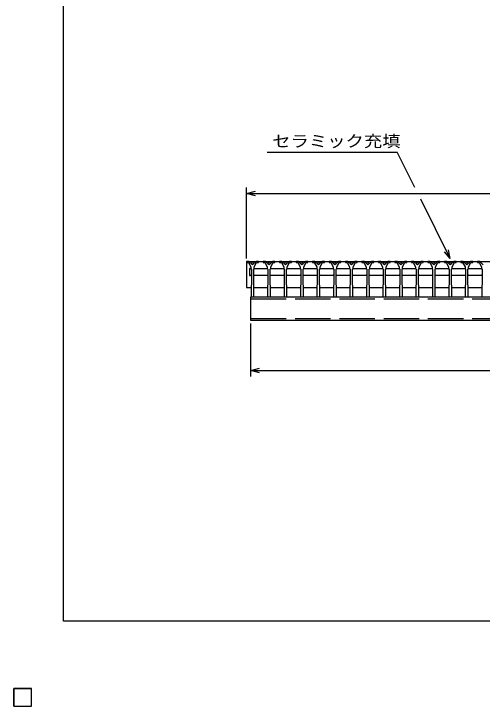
# Model space of a CAD drawing. Units: millimetres, scale not verified. Extents: x -1820 to 1724, y -1285 to 1059.
# Drawn here: x -1820 to -1027, y -1285 to -113 of the extents above; entities that cross this region are included whole.
import ezdxf
from ezdxf.enums import TextEntityAlignment as Align

# ---------------------------------------------------------------- set-up
doc = ezdxf.new("R2010")
doc.units = ezdxf.units.MM
doc.header["$LTSCALE"] = 10
doc.linetypes.add('DASHED', pattern=[7.5, 6, -1.5])
for name, color, linetype, lineweight in [('0_2', 150, 'Continuous', 25), ('16', 3, 'Continuous', 25), ('22', 2, 'Continuous', 25)]:
    doc.layers.add(name, color=color, linetype=linetype, lineweight=lineweight)
doc.styles.add('ベクトル', font='')
doc.styles.get('ベクトル').set_extended_font_data('ベクトル')

msp = doc.modelspace()

# ---------------------------------------------------------------- linework, layer by layer
at = {"layer": '0_2'}
for p, q in [((-1736, -1141), (-1736, 1059)), ((1724, -1141), (-1736, -1141))]:
    msp.add_line(p, q, dxfattribs=at)
at = {"layer": '16'}
for p, q in [((-1426, -532), (-1426, -534)), ((-1422, -532), (-1426, -532)), ((-1426, -532), (-430, -532)), ((-1426, -532), (-1426, -576)), ((-1426, -534), (-1423, -534)), ((-1423, -534), (-1419, -541)), ((-1416, -538), (-1422, -532)), ((-1410, -532), (-1416, -538)), ((-1413, -541), (-1409, -534)), ((-1406, -532), (-1410, -532)), ((-1409, -534), (-1406, -534)), ((-1406, -534), (-1406, -532)), ((-1398.1, -532), (-1398.1, -534)), ((-1394.1, -532), (-1398.1, -532)), ((-1398.1, -534), (-1395.1, -534)), ((-1395.1, -534), (-1391.1, -541)), ((-1388.1, -538), (-1394.1, -532)), ((-1382.1, -532), (-1388.1, -538)), ((-1385.1, -541), (-1381.1, -534)), ((-1378.1, -532), (-1382.1, -532)), ((-1381.1, -534), (-1378.1, -534)), ((-1378.1, -534), (-1378.1, -532)), ((-1370.2, -532), (-1370.2, -534)), ((-1366.2, -532), (-1370.2, -532)), ((-1370.2, -534), (-1367.2, -534)), ((-1367.2, -534), (-1363.2, -541)), ((-1360.2, -538), (-1366.2, -532)), ((-1354.2, -532), (-1360.2, -538)), ((-1357.2, -541), (-1353.2, -534)), ((-1350.2, -532), (-1354.2, -532)), ((-1353.2, -534), (-1350.2, -534)), ((-1350.2, -534), (-1350.2, -532)), ((-1342.3, -532), (-1342.3, -534)), ((-1338.3, -532), (-1342.3, -532)), ((-1342.3, -534), (-1339.3, -534)), ((-1339.3, -534), (-1335.3, -541)), ((-1332.3, -538), (-1338.3, -532)), ((-1326.3, -532), (-1332.3, -538)), ((-1329.3, -541), (-1325.3, -534)), ((-1322.3, -532), (-1326.3, -532)), ((-1325.3, -534), (-1322.3, -534)), ((-1322.3, -534), (-1322.3, -532)), ((-1314.4, -532), (-1314.4, -534)), ((-1310.4, -532), (-1314.4, -532)), ((-1314.4, -534), (-1311.4, -534)), ((-1311.4, -534), (-1307.4, -541)), ((-1304.4, -538), (-1310.4, -532)), ((-1298.4, -532), (-1304.4, -538)), ((-1301.4, -541), (-1297.4, -534)), ((-1294.4, -532), (-1298.4, -532)), ((-1297.4, -534), (-1294.4, -534)), ((-1294.4, -534), (-1294.4, -532)), ((-1286.5, -532), (-1286.5, -534)), ((-1282.5, -532), (-1286.5, -532)), ((-1286.5, -534), (-1283.5, -534)), ((-1283.5, -534), (-1279.5, -541)), ((-1276.5, -538), (-1282.5, -532)), ((-1270.5, -532), (-1276.5, -538)), ((-1273.5, -541), (-1269.5, -534)), ((-1266.5, -532), (-1270.5, -532)), ((-1269.5, -534), (-1266.5, -534)), ((-1266.5, -534), (-1266.5, -532)), ((-1258.6, -532), (-1258.6, -534)), ((-1254.6, -532), (-1258.6, -532)), ((-1258.6, -534), (-1255.6, -534)), ((-1255.6, -534), (-1251.6, -541)), ((-1248.6, -538), (-1254.6, -532)), ((-1242.6, -532), (-1248.6, -538)), ((-1245.6, -541), (-1241.6, -534)), ((-1238.6, -532), (-1242.6, -532)), ((-1241.6, -534), (-1238.6, -534)), ((-1238.6, -534), (-1238.6, -532)), ((-1230.7, -532), (-1230.7, -534)), ((-1226.7, -532), (-1230.7, -532)), ((-1230.7, -534), (-1227.7, -534)), ((-1227.7, -534), (-1223.7, -541)), ((-1220.7, -538), (-1226.7, -532)), ((-1214.7, -532), (-1220.7, -538)), ((-1217.7, -541), (-1213.7, -534)), ((-1210.7, -532), (-1214.7, -532)), ((-1213.7, -534), (-1210.7, -534)), ((-1210.7, -534), (-1210.7, -532)), ((-1202.8, -532), (-1202.8, -534)), ((-1198.8, -532), (-1202.8, -532)), ((-1202.8, -534), (-1199.8, -534)), ((-1199.8, -534), (-1195.8, -541)), ((-1192.8, -538), (-1198.8, -532)), ((-1186.8, -532), (-1192.8, -538)), ((-1189.8, -541), (-1185.8, -534)), ((-1182.8, -532), (-1186.8, -532)), ((-1185.8, -534), (-1182.8, -534)), ((-1182.8, -534), (-1182.8, -532)), ((-1174.9, -532), (-1174.9, -534)), ((-1170.9, -532), (-1174.9, -532)), ((-1174.9, -534), (-1171.9, -534)), ((-1171.9, -534), (-1167.9, -541)), ((-1164.9, -538), (-1170.9, -532)), ((-1158.9, -532), (-1164.9, -538)), ((-1161.9, -541), (-1157.9, -534)), ((-1154.9, -532), (-1158.9, -532)), ((-1157.9, -534), (-1154.9, -534)), ((-1154.9, -534), (-1154.9, -532)), ((-1147, -532), (-1147, -534)), ((-1143, -532), (-1147, -532)), ((-1147, -534), (-1144, -534)), ((-1144, -534), (-1140, -541)), ((-1137, -538), (-1143, -532)), ((-1131, -532), (-1137, -538)), ((-1134, -541), (-1130, -534)), ((-1127, -532), (-1131, -532)), ((-1130, -534), (-1127, -534)), ((-1127, -534), (-1127, -532)), ((-1119.1, -532), (-1119.1, -534)), ((-1115.1, -532), (-1119.1, -532)), ((-1119.1, -534), (-1116.1, -534)), ((-1116.1, -534), (-1112.1, -541)), ((-1109.1, -538), (-1115.1, -532)), ((-1103.1, -532), (-1109.1, -538)), ((-1106.1, -541), (-1102.1, -534)), ((-1099.1, -532), (-1103.1, -532)), ((-1102.1, -534), (-1099.1, -534)), ((-1099.1, -534), (-1099.1, -532)), ((-1091.2, -532), (-1091.2, -534)), ((-1087.2, -532), (-1091.2, -532)), ((-1091.2, -534), (-1088.2, -534)), ((-1088.2, -534), (-1084.2, -541)), ((-1081.2, -538), (-1087.2, -532)), ((-1075.2, -532), (-1081.2, -538)), ((-1078.2, -541), (-1074.2, -534)), ((-1071.2, -532), (-1075.2, -532)), ((-1074.2, -534), (-1071.2, -534)), ((-1071.2, -534), (-1071.2, -532)), ((-1063.3, -532), (-1063.3, -534)), ((-1059.3, -532), (-1063.3, -532)), ((-1063.3, -534), (-1060.3, -534)), ((-1060.3, -534), (-1056.3, -541)), ((-1053.3, -538), (-1059.3, -532)), ((-1047.3, -532), (-1053.3, -538)), ((-1050.3, -541), (-1046.3, -534)), ((-1043.3, -532), (-1047.3, -532)), ((-1046.3, -534), (-1043.3, -534)), ((-1043.3, -534), (-1043.3, -532)), ((-1035.4, -532), (-1035.4, -534)), ((-1031.4, -532), (-1035.4, -532)), ((-1035.4, -534), (-1032.4, -534)), ((-1032.4, -534), (-1028.4, -541)), ((-1025.4, -538), (-1031.4, -532)), ((-1419.25, -544), (-1421.25, -544)), ((-1421.25, -544), (-1421.25, -556)), ((-1418.25, -545), (-1419.25, -544)), ((-1419, -541), (-1419, -544)), ((-1419, -544), (-1418, -545)), ((-1418, -545), (-1418, -572)), ((-1414, -545), (-1413, -544)), ((-1414, -572), (-1414, -545)), ((-1413.75, -545), (-1412.75, -544)), ((-1413, -544), (-1413, -541)), ((-1412.75, -544), (-1391.35, -544)), ((-1391.35, -544), (-1390.35, -545)), ((-1391.1, -541), (-1391.1, -544)), ((-1391.1, -544), (-1390.1, -545)), ((-1390.1, -545), (-1390.1, -572)), ((-1386.1, -545), (-1385.1, -544)), ((-1386.1, -572), (-1386.1, -545)), ((-1385.85, -545), (-1384.85, -544)), ((-1385.1, -544), (-1385.1, -541)), ((-1384.85, -544), (-1363.45, -544)), ((-1363.45, -544), (-1362.45, -545)), ((-1363.2, -541), (-1363.2, -544)), ((-1363.2, -544), (-1362.2, -545)), ((-1362.2, -545), (-1362.2, -572)), ((-1358.2, -545), (-1357.2, -544)), ((-1358.2, -572), (-1358.2, -545)), ((-1357.95, -545), (-1356.95, -544)), ((-1357.2, -544), (-1357.2, -541)), ((-1356.95, -544), (-1335.55, -544)), ((-1335.55, -544), (-1334.55, -545)), ((-1335.3, -541), (-1335.3, -544)), ((-1335.3, -544), (-1334.3, -545)), ((-1334.3, -545), (-1334.3, -572)), ((-1330.3, -545), (-1329.3, -544)), ((-1330.3, -572), (-1330.3, -545)), ((-1330.05, -545), (-1329.05, -544)), ((-1329.3, -544), (-1329.3, -541)), ((-1329.05, -544), (-1307.65, -544)), ((-1307.65, -544), (-1306.65, -545)), ((-1307.4, -541), (-1307.4, -544)), ((-1307.4, -544), (-1306.4, -545)), ((-1306.4, -545), (-1306.4, -572)), ((-1302.4, -545), (-1301.4, -544)), ((-1302.4, -572), (-1302.4, -545)), ((-1302.15, -545), (-1301.15, -544)), ((-1301.4, -544), (-1301.4, -541)), ((-1301.15, -544), (-1279.75, -544)), ((-1279.75, -544), (-1278.75, -545)), ((-1279.5, -541), (-1279.5, -544)), ((-1279.5, -544), (-1278.5, -545)), ((-1278.5, -545), (-1278.5, -572)), ((-1274.5, -545), (-1273.5, -544)), ((-1274.5, -572), (-1274.5, -545)), ((-1274.25, -545), (-1273.25, -544)), ((-1273.5, -544), (-1273.5, -541)), ((-1273.25, -544), (-1251.85, -544)), ((-1251.85, -544), (-1250.85, -545)), ((-1251.6, -541), (-1251.6, -544)), ((-1251.6, -544), (-1250.6, -545)), ((-1250.6, -545), (-1250.6, -572)), ((-1246.6, -545), (-1245.6, -544)), ((-1246.6, -572), (-1246.6, -545)), ((-1246.35, -545), (-1245.35, -544)), ((-1245.6, -544), (-1245.6, -541)), ((-1245.35, -544), (-1223.95, -544)), ((-1223.95, -544), (-1222.95, -545)), ((-1223.7, -541), (-1223.7, -544)), ((-1223.7, -544), (-1222.7, -545)), ((-1222.7, -545), (-1222.7, -572)), ((-1218.7, -545), (-1217.7, -544)), ((-1218.7, -572), (-1218.7, -545)), ((-1218.45, -545), (-1217.45, -544)), ((-1217.7, -544), (-1217.7, -541)), ((-1217.45, -544), (-1196.05, -544)), ((-1196.05, -544), (-1195.05, -545)), ((-1195.8, -541), (-1195.8, -544)), ((-1195.8, -544), (-1194.8, -545)), ((-1194.8, -545), (-1194.8, -572)), ((-1190.8, -545), (-1189.8, -544)), ((-1190.8, -572), (-1190.8, -545)), ((-1190.55, -545), (-1189.55, -544)), ((-1189.8, -544), (-1189.8, -541)), ((-1189.55, -544), (-1168.15, -544)), ((-1168.15, -544), (-1167.15, -545)), ((-1167.9, -541), (-1167.9, -544)), ((-1167.9, -544), (-1166.9, -545)), ((-1166.9, -545), (-1166.9, -572)), ((-1162.9, -545), (-1161.9, -544)), ((-1162.9, -572), (-1162.9, -545)), ((-1162.65, -545), (-1161.65, -544)), ((-1161.9, -544), (-1161.9, -541)), ((-1161.65, -544), (-1140.25, -544)), ((-1140.25, -544), (-1139.25, -545)), ((-1140, -541), (-1140, -544)), ((-1140, -544), (-1139, -545)), ((-1139, -545), (-1139, -572)), ((-1135, -545), (-1134, -544)), ((-1135, -572), (-1135, -545)), ((-1134.75, -545), (-1133.75, -544)), ((-1134, -544), (-1134, -541)), ((-1133.75, -544), (-1112.35, -544)), ((-1112.35, -544), (-1111.35, -545)), ((-1112.1, -541), (-1112.1, -544)), ((-1112.1, -544), (-1111.1, -545)), ((-1111.1, -545), (-1111.1, -572)), ((-1107.1, -545), (-1106.1, -544)), ((-1107.1, -572), (-1107.1, -545)), ((-1106.85, -545), (-1105.85, -544)), ((-1106.1, -544), (-1106.1, -541)), ((-1105.85, -544), (-1084.45, -544)), ((-1084.45, -544), (-1083.45, -545)), ((-1084.2, -541), (-1084.2, -544)), ((-1084.2, -544), (-1083.2, -545)), ((-1083.2, -545), (-1083.2, -572)), ((-1079.2, -545), (-1078.2, -544)), ((-1079.2, -572), (-1079.2, -545)), ((-1078.95, -545), (-1077.95, -544)), ((-1078.2, -544), (-1078.2, -541)), ((-1077.95, -544), (-1056.55, -544)), ((-1056.55, -544), (-1055.55, -545)), ((-1056.3, -541), (-1056.3, -544)), ((-1056.3, -544), (-1055.3, -545)), ((-1055.3, -545), (-1055.3, -572)), ((-1051.3, -545), (-1050.3, -544)), ((-1051.3, -572), (-1051.3, -545)), ((-1051.05, -545), (-1050.05, -544)), ((-1050.3, -544), (-1050.3, -541)), ((-1050.05, -544), (-1028.65, -544)), ((-1028.65, -544), (-1027.65, -545)), ((-1028.4, -541), (-1028.4, -544)), ((-1028.4, -544), (-1027.4, -545)), ((-1027.4, -545), (-1027.4, -572)), ((-1421.25, -556), (-1419.25, -556)), ((-1419.25, -556), (-1418.25, -555)), ((-1412.75, -556), (-1413.75, -555)), ((-1391.35, -556), (-1412.75, -556)), ((-1390.35, -555), (-1391.35, -556)), ((-1384.85, -556), (-1385.85, -555)), ((-1363.45, -556), (-1384.85, -556)), ((-1362.45, -555), (-1363.45, -556)), ((-1356.95, -556), (-1357.95, -555)), ((-1335.55, -556), (-1356.95, -556)), ((-1334.55, -555), (-1335.55, -556)), ((-1329.05, -556), (-1330.05, -555)), ((-1307.65, -556), (-1329.05, -556)), ((-1306.65, -555), (-1307.65, -556)), ((-1301.15, -556), (-1302.15, -555)), ((-1279.75, -556), (-1301.15, -556)), ((-1278.75, -555), (-1279.75, -556)), ((-1273.25, -556), (-1274.25, -555)), ((-1251.85, -556), (-1273.25, -556)), ((-1250.85, -555), (-1251.85, -556)), ((-1245.35, -556), (-1246.35, -555)), ((-1223.95, -556), (-1245.35, -556)), ((-1222.95, -555), (-1223.95, -556)), ((-1217.45, -556), (-1218.45, -555)), ((-1196.05, -556), (-1217.45, -556)), ((-1195.05, -555), (-1196.05, -556)), ((-1189.55, -556), (-1190.55, -555)), ((-1168.15, -556), (-1189.55, -556)), ((-1167.15, -555), (-1168.15, -556)), ((-1161.65, -556), (-1162.65, -555)), ((-1140.25, -556), (-1161.65, -556)), ((-1139.25, -555), (-1140.25, -556)), ((-1133.75, -556), (-1134.75, -555)), ((-1112.35, -556), (-1133.75, -556)), ((-1111.35, -555), (-1112.35, -556)), ((-1105.85, -556), (-1106.85, -555)), ((-1084.45, -556), (-1105.85, -556)), ((-1083.45, -555), (-1084.45, -556)), ((-1077.95, -556), (-1078.95, -555)), ((-1056.55, -556), (-1077.95, -556)), ((-1055.55, -555), (-1056.55, -556)), ((-1050.05, -556), (-1051.05, -555)), ((-1028.65, -556), (-1050.05, -556)), ((-1027.65, -555), (-1028.65, -556)), ((-1418, -572), (-1418.5, -573)), ((-1418.5, -573), (-1418.5, -592)), ((-1413.5, -573), (-1414, -572)), ((-1413.5, -592), (-1413.5, -573)), ((-1390.1, -572), (-1390.6, -573)), ((-1390.6, -573), (-1390.6, -592)), ((-1385.6, -573), (-1386.1, -572)), ((-1385.6, -592), (-1385.6, -573)), ((-1362.2, -572), (-1362.7, -573)), ((-1362.7, -573), (-1362.7, -592)), ((-1357.7, -573), (-1358.2, -572)), ((-1357.7, -592), (-1357.7, -573)), ((-1334.3, -572), (-1334.8, -573)), ((-1334.8, -573), (-1334.8, -592)), ((-1329.8, -573), (-1330.3, -572)), ((-1329.8, -592), (-1329.8, -573)), ((-1306.4, -572), (-1306.9, -573)), ((-1306.9, -573), (-1306.9, -592)), ((-1301.9, -573), (-1302.4, -572)), ((-1301.9, -592), (-1301.9, -573)), ((-1278.5, -572), (-1279, -573)), ((-1279, -573), (-1279, -592)), ((-1274, -573), (-1274.5, -572)), ((-1274, -592), (-1274, -573)), ((-1250.6, -572), (-1251.1, -573)), ((-1251.1, -573), (-1251.1, -592)), ((-1246.1, -573), (-1246.6, -572)), ((-1246.1, -592), (-1246.1, -573)), ((-1222.7, -572), (-1223.2, -573)), ((-1223.2, -573), (-1223.2, -592)), ((-1218.2, -573), (-1218.7, -572)), ((-1218.2, -592), (-1218.2, -573)), ((-1194.8, -572), (-1195.3, -573)), ((-1195.3, -573), (-1195.3, -592)), ((-1190.3, -573), (-1190.8, -572)), ((-1190.3, -592), (-1190.3, -573)), ((-1166.9, -572), (-1167.4, -573)), ((-1167.4, -573), (-1167.4, -592)), ((-1162.4, -573), (-1162.9, -572)), ((-1162.4, -592), (-1162.4, -573)), ((-1139, -572), (-1139.5, -573)), ((-1139.5, -573), (-1139.5, -592)), ((-1134.5, -573), (-1135, -572)), ((-1134.5, -592), (-1134.5, -573)), ((-1111.1, -572), (-1111.6, -573)), ((-1111.6, -573), (-1111.6, -592)), ((-1106.6, -573), (-1107.1, -572)), ((-1106.6, -592), (-1106.6, -573)), ((-1083.2, -572), (-1083.7, -573)), ((-1083.7, -573), (-1083.7, -592)), ((-1078.7, -573), (-1079.2, -572)), ((-1078.7, -592), (-1078.7, -573)), ((-1055.3, -572), (-1055.8, -573)), ((-1055.8, -573), (-1055.8, -592)), ((-1050.8, -573), (-1051.3, -572)), ((-1050.8, -592), (-1050.8, -573)), ((-1027.4, -572), (-1027.9, -573)), ((-1027.9, -573), (-1027.9, -592)), ((-1426, -576), (-1418.5, -576)), ((-1413.5, -576), (-1390.6, -576)), ((-1385.6, -576), (-1362.7, -576)), ((-1357.7, -576), (-1334.8, -576)), ((-1329.8, -576), (-1306.9, -576)), ((-1301.9, -576), (-1279, -576)), ((-1274, -576), (-1251.1, -576)), ((-1246.1, -576), (-1223.2, -576)), ((-1218.2, -576), (-1195.3, -576)), ((-1190.3, -576), (-1167.4, -576)), ((-1162.4, -576), (-1139.5, -576)), ((-1134.5, -576), (-1111.6, -576)), ((-1106.6, -576), (-1083.7, -576)), ((-1078.7, -576), (-1055.8, -576)), ((-1050.8, -576), (-1027.9, -576)), ((-1419, -592), (-437, -592)), ((-1419, -632), (-1419, -592)), ((-1418.5, -592), (-1413.5, -592)), ((-1390.6, -592), (-1385.6, -592)), ((-1362.7, -592), (-1357.7, -592)), ((-1334.8, -592), (-1329.8, -592)), ((-1306.9, -592), (-1301.9, -592)), ((-1279, -592), (-1274, -592)), ((-1251.1, -592), (-1246.1, -592)), ((-1223.2, -592), (-1218.2, -592)), ((-1195.3, -592), (-1190.3, -592)), ((-1167.4, -592), (-1162.4, -592)), ((-1139.5, -592), (-1134.5, -592)), ((-1111.6, -592), (-1106.6, -592)), ((-1083.7, -592), (-1078.7, -592)), ((-1055.8, -592), (-1050.8, -592)), ((-1027.9, -592), (-1022.9, -592)), ((-437, -632), (-1419, -632)), ((-1820, -1255), (-1790, -1255)), ((-1820, -1285), (-1820, -1255)), ((-1820, -1255), (-1790, -1255)), ((-1820, -1285), (-1820, -1255)), ((-1820, -1255), (-1790, -1255)), ((-1820, -1285), (-1820, -1255)), ((-1820, -1255), (-1790, -1255)), ((-1820, -1285), (-1820, -1255)), ((-1820, -1255), (-1790, -1255)), ((-1820, -1285), (-1820, -1255)), ((-1790, -1285), (-1790, -1255)), ((-1790, -1285), (-1790, -1255)), ((-1790, -1285), (-1790, -1255)), ((-1790, -1285), (-1790, -1255)), ((-1790, -1285), (-1790, -1255)), ((-1820, -1285), (-1790, -1285)), ((-1820, -1285), (-1790, -1285)), ((-1820, -1285), (-1790, -1285)), ((-1820, -1285), (-1790, -1285)), ((-1820, -1285), (-1790, -1285))]:
    msp.add_line(p, q, dxfattribs=at)
at = {"layer": '16', "linetype": 'DASHED'}
for p, q in [((-1419, -595.2), (-437, -595.2)), ((-1419, -628.8), (-437, -628.8))]:
    msp.add_line(p, q, dxfattribs=at)
at = {"layer": '16'}
for centre in [(-1416, -535.5), (-1388.1, -535.5), (-1360.2, -535.5), (-1332.3, -535.5), (-1304.4, -535.5), (-1276.5, -535.5), (-1248.6, -535.5), (-1220.7, -535.5), (-1192.8, -535.5), (-1164.9, -535.5), (-1137, -535.5), (-1109.1, -535.5), (-1081.2, -535.5), (-1053.3, -535.5)]:
    msp.add_circle(centre, 1.8, dxfattribs=at)
at = {"layer": '22', "color": 4}
for p, q in [((-1391.2, -347), (-1171.2, -347)), ((-1141.2, -407), (-1171.2, -347)), ((-1426, -527), (-1426, -407)), ((-1426, -417), (-1411, -413)), ((-1411, -421), (-1426, -417)), ((-1426, -417), (-430, -417)), ((-1081.2, -527), (-1131.2, -427)), ((-1081.2, -527), (-1084.2, -512.4)), ((-1081.2, -527), (-1091.2, -516)), ((-1419, -727), (-1419, -637)), ((-1419, -717), (-1404, -713)), ((-1404, -721), (-1419, -717)), ((-1419, -717), (-437, -717)), ((-1790, -1255), (-1820, -1255)), ((-1820, -1255), (-1820, -1285)), ((-1790, -1255), (-1820, -1255)), ((-1820, -1255), (-1820, -1285)), ((-1790, -1255), (-1820, -1255)), ((-1820, -1255), (-1820, -1285)), ((-1790, -1285), (-1790, -1255)), ((-1790, -1285), (-1790, -1255)), ((-1790, -1285), (-1790, -1255)), ((-1820, -1285), (-1790, -1285)), ((-1820, -1285), (-1790, -1285)), ((-1820, -1285), (-1790, -1285))]:
    msp.add_line(p, q, dxfattribs=at)
at = {"layer": '22'}
for p, q in [((-1790, -1255), (-1820, -1255)), ((-1820, -1255), (-1820, -1285)), ((-1790, -1255), (-1820, -1255)), ((-1820, -1255), (-1820, -1285)), ((-1790, -1255), (-1820, -1255)), ((-1820, -1255), (-1820, -1285)), ((-1790, -1285), (-1790, -1255)), ((-1790, -1285), (-1790, -1255)), ((-1790, -1285), (-1790, -1255)), ((-1820, -1285), (-1790, -1285)), ((-1820, -1285), (-1790, -1285)), ((-1820, -1285), (-1790, -1285))]:
    msp.add_line(p, q, dxfattribs=at)

# ---------------------------------------------------------------- texts
at = {"layer": '22', "style": 'ベクトル', "width": 1.15}
msp.add_text('セラミック充填', height=19.79, dxfattribs=at).set_placement((-1382.7, -328.5), align=Align.MIDDLE_LEFT)

doc.saveas('drawing.dxf')
